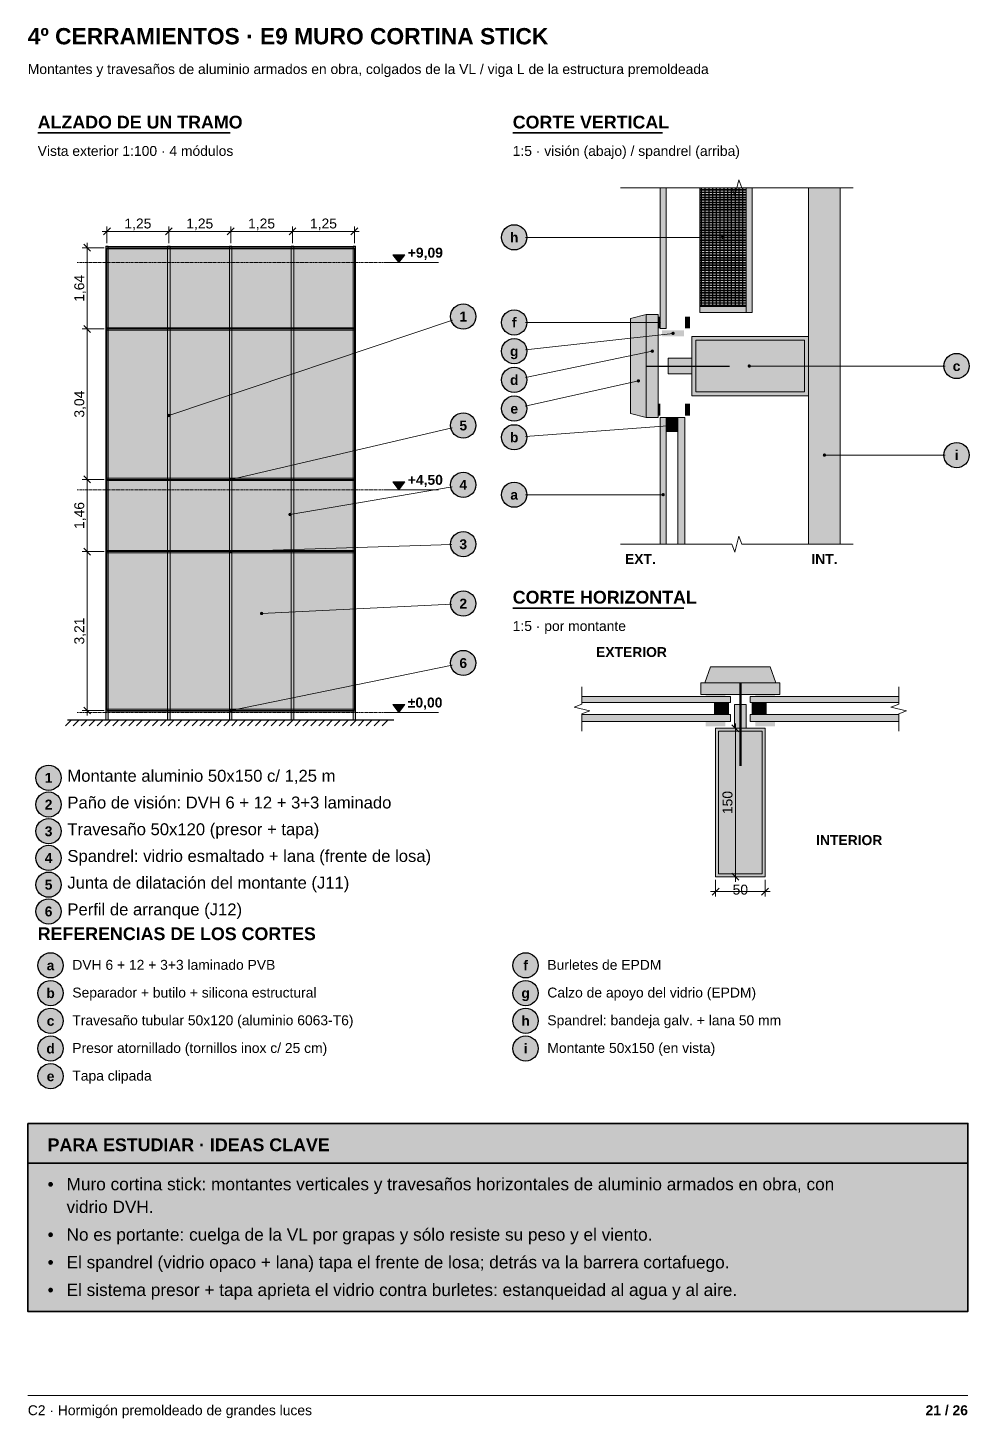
# Model space of a CAD drawing. Header units: millimetres. Extents: x 10 to 6200, y 4 to 286.
# Drawn here: x 4810 to 5000.3, y 4.4 to 285.3 of the extents above; entities that cross this region are included whole.
import ezdxf
from ezdxf.enums import TextEntityAlignment as Align

# ---------------------------------------------------------------- set-up
doc = ezdxf.new("R2010")
doc.units = ezdxf.units.MM
doc.linetypes.add('DASHED', pattern=[1.524, 1.27, -0.254])
for name, color, linetype in [('CONTORNOS', 7, 'Continuous'), ('CONTORNOS-RAYADO', 8, 'Continuous'), ('CONTORNOS-RELLENO', 9, 'Continuous'), ('COTAS', 7, 'Continuous'), ('COTAS-RELLENO', 9, 'Continuous'), ('ESTUDIO', 7, 'Continuous'), ('ESTUDIO-RELLENO', 9, 'Continuous'), ('LINEAS', 7, 'Continuous'), ('MARCO', 7, 'Continuous'), ('REFERENCIAS', 7, 'Continuous'), ('REFERENCIAS-RELLENO', 9, 'Continuous'), ('TEXTOS', 7, 'Continuous')]:
    doc.layers.add(name, color=color, linetype=linetype)
doc.styles.add('ARIAL', font='arial.ttf')
doc.styles.add('ARIAL-NEGRITA', font='arialbd.ttf')

msp = doc.modelspace()

# ---------------------------------------------------------------- hatches: boundary and pattern name
at = {"layer": 'CONTORNOS-RAYADO'}
h = msp.add_hatch(dxfattribs=at)
h.set_pattern_fill('INSUL', color=8, scale=0.08, angle=90)
h.paths.add_polyline_path([(4945.8, 229), (4955.2, 229), (4955.2, 253), (4945.8, 253)])
at = {"layer": 'CONTORNOS-RELLENO', "true_color": 0x6f8796}
h = msp.add_hatch(color=252, dxfattribs=at)
h.dxf.hatch_style = 1
h.paths.add_polyline_path([(4937.8, 224.6), (4939, 224.6), (4939, 253), (4937.8, 253)])
at = {"layer": 'CONTORNOS-RELLENO', "true_color": 0xfbe2a8}
h = msp.add_hatch(color=41, dxfattribs=at)
h.dxf.hatch_style = 1
h.paths.add_polyline_path([(4945.8, 229), (4955.2, 229), (4955.2, 253), (4945.8, 253)])
at = {"layer": 'CONTORNOS-RELLENO', "true_color": 0x888888}
h = msp.add_hatch(color=252, dxfattribs=at)
h.dxf.hatch_style = 1
h.paths.add_polyline_path([(4955.2, 227.8), (4956.4, 227.8), (4956.4, 253), (4955.2, 253)])
at = {"layer": 'CONTORNOS-RELLENO', "true_color": 0xe3e7ea}
h = msp.add_hatch(color=254, dxfattribs=at)
h.dxf.hatch_style = 1
h.paths.add_polyline_path([(4967.8, 181), (4974.2, 181), (4974.2, 253), (4967.8, 253)])
at = {"layer": 'CONTORNOS-RELLENO', "true_color": 0x9aa3ab}
h = msp.add_hatch(color=253, dxfattribs=at)
h.dxf.hatch_style = 1
h.paths.add_polyline_path([(4825.75, 145.5), (4826.25, 145.5), (4826.25, 241.2), (4825.75, 241.2)])
h = msp.add_hatch(color=253, dxfattribs=at)
h.dxf.hatch_style = 1
h.paths.add_polyline_path([(4825.75, 240.65), (4876.25, 240.65), (4876.25, 241.15), (4825.75, 241.15)])
at = {"layer": 'CONTORNOS-RELLENO', "true_color": 0x6f8796}
h = msp.add_hatch(color=252, dxfattribs=at)
h.dxf.hatch_style = 1
h.paths.add_polyline_path([(4826, 224.5), (4876, 224.5), (4876, 240.9), (4826, 240.9)])
at = {"layer": 'CONTORNOS-RELLENO', "true_color": 0x9aa3ab}
h = msp.add_hatch(color=253, dxfattribs=at)
h.dxf.hatch_style = 1
h.paths.add_polyline_path([(4838.25, 145.5), (4838.75, 145.5), (4838.75, 241.2), (4838.25, 241.2)])
h = msp.add_hatch(color=253, dxfattribs=at)
h.dxf.hatch_style = 1
h.paths.add_polyline_path([(4850.75, 145.5), (4851.25, 145.5), (4851.25, 241.2), (4850.75, 241.2)])
h = msp.add_hatch(color=253, dxfattribs=at)
h.dxf.hatch_style = 1
h.paths.add_polyline_path([(4863.25, 145.5), (4863.75, 145.5), (4863.75, 241.2), (4863.25, 241.2)])
h = msp.add_hatch(color=253, dxfattribs=at)
h.dxf.hatch_style = 1
h.paths.add_polyline_path([(4875.75, 145.5), (4876.25, 145.5), (4876.25, 241.2), (4875.75, 241.2)])
at = {"layer": 'CONTORNOS-RELLENO', "true_color": 0x888888}
h = msp.add_hatch(color=252, dxfattribs=at)
h.dxf.hatch_style = 1
h.paths.add_polyline_path([(4945.8, 227.8), (4955.2, 227.8), (4955.2, 229), (4945.8, 229)])
at = {"layer": 'CONTORNOS-RELLENO', "true_color": 0xb9c0c6}
h = msp.add_hatch(color=9, dxfattribs=at)
h.dxf.hatch_style = 1
h.paths.add_polyline_path([(4931.8, 207.4), (4935, 206.6), (4935, 227.4), (4931.8, 226.6)])
at = {"layer": 'CONTORNOS-RELLENO', "true_color": 0x9aa3ab}
h = msp.add_hatch(color=253, dxfattribs=at)
h.dxf.hatch_style = 1
h.paths.add_polyline_path([(4935, 206.6), (4937.4, 206.6), (4937.4, 227.4), (4935, 227.4)])
at = {"layer": 'CONTORNOS-RELLENO', "true_color": 0x111111}
h = msp.add_hatch(color=250, dxfattribs=at)
h.dxf.hatch_style = 1
h.paths.add_polyline_path([(4937.4, 224.6), (4937.8, 224.6), (4937.8, 227), (4937.4, 227)])
h = msp.add_hatch(color=250, dxfattribs=at)
h.dxf.hatch_style = 1
h.paths.add_polyline_path([(4942.8, 224.6), (4943.8, 224.6), (4943.8, 227), (4942.8, 227)])
at = {"layer": 'CONTORNOS-RELLENO', "true_color": 0x9aa3ab}
h = msp.add_hatch(color=253, dxfattribs=at)
h.dxf.hatch_style = 1
h.paths.add_polyline_path([(4825.75, 224.25), (4876.25, 224.25), (4876.25, 224.75), (4825.75, 224.75)])
at = {"layer": 'CONTORNOS-RELLENO', "true_color": 0xbfe3f0}
h = msp.add_hatch(color=254, dxfattribs=at)
h.dxf.hatch_style = 1
h.paths.add_polyline_path([(4826, 194.1), (4876, 194.1), (4876, 224.5), (4826, 224.5)])
at = {"layer": 'CONTORNOS-RELLENO', "true_color": 0x333333}
h = msp.add_hatch(color=250, dxfattribs=at)
h.dxf.hatch_style = 1
h.paths.add_polyline_path([(4938.2, 223), (4942.6, 223), (4942.6, 224.2), (4938.2, 224.2)])
at = {"layer": 'CONTORNOS-RELLENO', "true_color": 0x9aa3ab}
h = msp.add_hatch(color=253, dxfattribs=at)
h.dxf.hatch_style = 1
h.paths.add_polyline_path([(4944.2, 211), (4967.8, 211), (4967.8, 223), (4944.2, 223)])
h = msp.add_hatch(color=253, dxfattribs=at)
h.dxf.hatch_style = 1
h.paths.add_polyline_path([(4939.4, 215.4), (4944.2, 215.4), (4944.2, 218.6), (4939.4, 218.6)])
at = {"layer": 'CONTORNOS-RELLENO', "true_color": 0x111111}
h = msp.add_hatch(color=250, dxfattribs=at)
h.dxf.hatch_style = 1
h.paths.add_polyline_path([(4937.4, 207), (4937.8, 207), (4937.8, 209.4), (4937.4, 209.4)])
h = msp.add_hatch(color=250, dxfattribs=at)
h.dxf.hatch_style = 1
h.paths.add_polyline_path([(4942.8, 207), (4943.8, 207), (4943.8, 209.4), (4942.8, 209.4)])
at = {"layer": 'CONTORNOS-RELLENO', "true_color": 0xbfe3f0}
h = msp.add_hatch(color=254, dxfattribs=at)
h.dxf.hatch_style = 1
h.paths.add_polyline_path([(4937.8, 181), (4939, 181), (4939, 206.6), (4937.8, 206.6)])
at = {"layer": 'CONTORNOS-RELLENO', "true_color": 0x9aa3ab}
h = msp.add_hatch(color=253, dxfattribs=at)
h.dxf.hatch_style = 1
h.paths.add_polyline_path([(4939, 203.8), (4941.4, 203.8), (4941.4, 206.6), (4939, 206.6)])
at = {"layer": 'CONTORNOS-RELLENO', "true_color": 0x111111}
h = msp.add_hatch(color=250, dxfattribs=at)
h.dxf.hatch_style = 1
h.paths.add_polyline_path([(4939, 205.8), (4941.4, 205.8), (4941.4, 206.6), (4939, 206.6)])
at = {"layer": 'CONTORNOS-RELLENO', "true_color": 0xbfe3f0}
h = msp.add_hatch(color=254, dxfattribs=at)
h.dxf.hatch_style = 1
h.paths.add_polyline_path([(4941.4, 181), (4942.8, 181), (4942.8, 206.6), (4941.4, 206.6)])
at = {"layer": 'CONTORNOS-RELLENO', "true_color": 0x9aa3ab}
h = msp.add_hatch(color=253, dxfattribs=at)
h.dxf.hatch_style = 1
h.paths.add_polyline_path([(4825.75, 193.85), (4876.25, 193.85), (4876.25, 194.35), (4825.75, 194.35)])
at = {"layer": 'CONTORNOS-RELLENO', "true_color": 0x6f8796}
h = msp.add_hatch(color=252, dxfattribs=at)
h.dxf.hatch_style = 1
h.paths.add_polyline_path([(4826, 179.5), (4876, 179.5), (4876, 194.1), (4826, 194.1)])
at = {"layer": 'CONTORNOS-RELLENO', "true_color": 0x9aa3ab}
h = msp.add_hatch(color=253, dxfattribs=at)
h.dxf.hatch_style = 1
h.paths.add_polyline_path([(4825.75, 179.25), (4876.25, 179.25), (4876.25, 179.75), (4825.75, 179.75)])
at = {"layer": 'CONTORNOS-RELLENO', "true_color": 0xbfe3f0}
h = msp.add_hatch(color=254, dxfattribs=at)
h.dxf.hatch_style = 1
h.paths.add_polyline_path([(4826, 147.4), (4876, 147.4), (4876, 179.5), (4826, 179.5)])
at = {"layer": 'CONTORNOS-RELLENO', "true_color": 0xb9c0c6}
h = msp.add_hatch(color=9, dxfattribs=at)
h.dxf.hatch_style = 1
h.paths.add_polyline_path([(4946.8, 153), (4961.2, 153), (4960, 156.2), (4948, 156.2)])
at = {"layer": 'CONTORNOS-RELLENO', "true_color": 0x9aa3ab}
h = msp.add_hatch(color=253, dxfattribs=at)
h.dxf.hatch_style = 1
h.paths.add_polyline_path([(4946, 153), (4962, 153), (4962, 150.6), (4946, 150.6)])
at = {"layer": 'CONTORNOS-RELLENO', "true_color": 0xbfe3f0}
h = msp.add_hatch(color=254, dxfattribs=at)
h.dxf.hatch_style = 1
h.paths.add_polyline_path([(4922, 150.2), (4952, 150.2), (4952, 149), (4922, 149)])
at = {"layer": 'CONTORNOS-RELLENO', "true_color": 0x111111}
h = msp.add_hatch(color=250, dxfattribs=at)
h.dxf.hatch_style = 1
h.paths.add_polyline_path([(4947, 150.6), (4951, 150.6), (4951, 150.2), (4947, 150.2)])
at = {"layer": 'CONTORNOS-RELLENO', "true_color": 0x9aa3ab}
h = msp.add_hatch(color=253, dxfattribs=at)
h.dxf.hatch_style = 1
h.paths.add_polyline_path([(4948.8, 149), (4951.6, 149), (4951.6, 146.6), (4948.8, 146.6)])
at = {"layer": 'CONTORNOS-RELLENO', "true_color": 0xbfe3f0}
h = msp.add_hatch(color=254, dxfattribs=at)
h.dxf.hatch_style = 1
h.paths.add_polyline_path([(4956, 150.2), (4986, 150.2), (4986, 149), (4956, 149)])
at = {"layer": 'CONTORNOS-RELLENO', "true_color": 0x9aa3ab}
h = msp.add_hatch(color=253, dxfattribs=at)
h.dxf.hatch_style = 1
h.paths.add_polyline_path([(4956.4, 149), (4959.2, 149), (4959.2, 146.6), (4956.4, 146.6)])
at = {"layer": 'CONTORNOS-RELLENO', "true_color": 0x111111}
h = msp.add_hatch(color=250, dxfattribs=at)
h.dxf.hatch_style = 1
h.paths.add_polyline_path([(4957, 150.6), (4961, 150.6), (4961, 150.2), (4957, 150.2)])
at = {"layer": 'CONTORNOS-RELLENO', "true_color": 0x9aa3ab}
h = msp.add_hatch(color=253, dxfattribs=at)
h.dxf.hatch_style = 1
h.paths.add_polyline_path([(4825.75, 147.15), (4876.25, 147.15), (4876.25, 147.65), (4825.75, 147.65)])
at = {"layer": 'CONTORNOS-RELLENO', "true_color": 0xbfe3f0}
h = msp.add_hatch(color=254, dxfattribs=at)
h.dxf.hatch_style = 1
h.paths.add_polyline_path([(4922, 146.6), (4952, 146.6), (4952, 145.2), (4922, 145.2)])
at = {"layer": 'CONTORNOS-RELLENO', "true_color": 0x9aa3ab}
h = msp.add_hatch(color=253, dxfattribs=at)
h.dxf.hatch_style = 1
h.paths.add_polyline_path([(4952.8, 148.6), (4955.2, 148.6), (4955.2, 143.8), (4952.8, 143.8)])
at = {"layer": 'CONTORNOS-RELLENO', "true_color": 0xbfe3f0}
h = msp.add_hatch(color=254, dxfattribs=at)
h.dxf.hatch_style = 1
h.paths.add_polyline_path([(4956, 146.6), (4986, 146.6), (4986, 145.2), (4956, 145.2)])
at = {"layer": 'CONTORNOS-RELLENO', "true_color": 0x111111}
h = msp.add_hatch(color=250, dxfattribs=at)
h.dxf.hatch_style = 1
h.paths.add_polyline_path([(4947, 145.2), (4951, 145.2), (4951, 144.2), (4947, 144.2)])
at = {"layer": 'CONTORNOS-RELLENO', "true_color": 0x9aa3ab}
h = msp.add_hatch(color=253, dxfattribs=at)
h.dxf.hatch_style = 1
h.paths.add_polyline_path([(4949, 143.8), (4959, 143.8), (4959, 113.8), (4949, 113.8)])
at = {"layer": 'CONTORNOS-RELLENO', "true_color": 0x111111}
h = msp.add_hatch(color=250, dxfattribs=at)
h.dxf.hatch_style = 1
h.paths.add_polyline_path([(4957, 145.2), (4961, 145.2), (4961, 144.2), (4957, 144.2)])
at = {"layer": 'COTAS-RELLENO', "true_color": 0x000000}
h = msp.add_hatch(color=18, dxfattribs=at)
h.dxf.hatch_style = 1
h.paths.add_polyline_path([(4883.8, 239.5), (4886.2, 239.5), (4885, 237.9)])
h = msp.add_hatch(color=18, dxfattribs=at)
h.dxf.hatch_style = 1
h.paths.add_polyline_path([(4883.8, 193.6), (4886.2, 193.6), (4885, 192)])
h = msp.add_hatch(color=18, dxfattribs=at)
h.dxf.hatch_style = 1
h.paths.add_polyline_path([(4883.8, 148.6), (4886.2, 148.6), (4885, 147)])
at = {"layer": 'ESTUDIO-RELLENO', "true_color": 0xfff8dc}
h = msp.add_hatch(color=7, dxfattribs=at)
h.dxf.hatch_style = 1
h.paths.add_polyline_path([(4810, 63.95), (5000, 63.95), (5000, 25.98), (4810, 25.98)])
at = {"layer": 'ESTUDIO-RELLENO', "true_color": 0xf3d77a}
h = msp.add_hatch(color=41, dxfattribs=at)
h.dxf.hatch_style = 1
h.paths.add_polyline_path([(4810, 63.95), (5000, 63.95), (5000, 55.95), (4810, 55.95)])
at = {"layer": 'REFERENCIAS-RELLENO', "true_color": 0xffffff}
h = msp.add_hatch(color=7, dxfattribs=at)
h.dxf.hatch_style = 1
edge = h.paths.add_edge_path()
edge.add_arc((4908.3, 243), 2.55, 0, 360)
at = {"layer": 'REFERENCIAS-RELLENO', "true_color": 0x000000}
h = msp.add_hatch(color=18, dxfattribs=at)
h.dxf.hatch_style = 1
edge = h.paths.add_edge_path()
edge.add_arc((4950.4, 243), 0.35, 0, 360)
at = {"layer": 'REFERENCIAS-RELLENO', "true_color": 0xffffff}
h = msp.add_hatch(color=7, dxfattribs=at)
h.dxf.hatch_style = 1
edge = h.paths.add_edge_path()
edge.add_arc((4898, 227), 2.55, 0, 360)
h = msp.add_hatch(color=7, dxfattribs=at)
h.dxf.hatch_style = 1
edge = h.paths.add_edge_path()
edge.add_arc((4908.3, 225.8), 2.55, 0, 360)
at = {"layer": 'REFERENCIAS-RELLENO', "true_color": 0x000000}
h = msp.add_hatch(color=18, dxfattribs=at)
h.dxf.hatch_style = 1
edge = h.paths.add_edge_path()
edge.add_arc((4937.6, 225.8), 0.35, 0, 360)
at = {"layer": 'REFERENCIAS-RELLENO', "true_color": 0xffffff}
h = msp.add_hatch(color=7, dxfattribs=at)
h.dxf.hatch_style = 1
edge = h.paths.add_edge_path()
edge.add_arc((4908.3, 220), 2.55, 0, 360)
at = {"layer": 'REFERENCIAS-RELLENO', "true_color": 0x000000}
h = msp.add_hatch(color=18, dxfattribs=at)
h.dxf.hatch_style = 1
edge = h.paths.add_edge_path()
edge.add_arc((4940.4, 223.6), 0.35, 0, 360)
h = msp.add_hatch(color=18, dxfattribs=at)
h.dxf.hatch_style = 1
edge = h.paths.add_edge_path()
edge.add_arc((4936.2, 220), 0.35, 0, 360)
at = {"layer": 'REFERENCIAS-RELLENO', "true_color": 0xffffff}
h = msp.add_hatch(color=7, dxfattribs=at)
h.dxf.hatch_style = 1
edge = h.paths.add_edge_path()
edge.add_arc((4997.7, 217), 2.55, 0, 360)
h = msp.add_hatch(color=7, dxfattribs=at)
h.dxf.hatch_style = 1
edge = h.paths.add_edge_path()
edge.add_arc((4908.3, 214.2), 2.55, 0, 360)
at = {"layer": 'REFERENCIAS-RELLENO', "true_color": 0x000000}
h = msp.add_hatch(color=18, dxfattribs=at)
h.dxf.hatch_style = 1
edge = h.paths.add_edge_path()
edge.add_arc((4955.8, 217), 0.35, 0, 360)
h = msp.add_hatch(color=18, dxfattribs=at)
h.dxf.hatch_style = 1
edge = h.paths.add_edge_path()
edge.add_arc((4933.4, 214), 0.35, 0, 360)
at = {"layer": 'REFERENCIAS-RELLENO', "true_color": 0xffffff}
h = msp.add_hatch(color=7, dxfattribs=at)
h.dxf.hatch_style = 1
edge = h.paths.add_edge_path()
edge.add_arc((4908.3, 208.4), 2.55, 0, 360)
at = {"layer": 'REFERENCIAS-RELLENO', "true_color": 0x000000}
h = msp.add_hatch(color=18, dxfattribs=at)
h.dxf.hatch_style = 1
edge = h.paths.add_edge_path()
edge.add_arc((4838.5, 207), 0.35, 0, 360)
at = {"layer": 'REFERENCIAS-RELLENO', "true_color": 0xffffff}
h = msp.add_hatch(color=7, dxfattribs=at)
h.dxf.hatch_style = 1
edge = h.paths.add_edge_path()
edge.add_arc((4898, 205), 2.55, 0, 360)
h = msp.add_hatch(color=7, dxfattribs=at)
h.dxf.hatch_style = 1
edge = h.paths.add_edge_path()
edge.add_arc((4908.3, 202.6), 2.55, 0, 360)
at = {"layer": 'REFERENCIAS-RELLENO', "true_color": 0x000000}
h = msp.add_hatch(color=18, dxfattribs=at)
h.dxf.hatch_style = 1
edge = h.paths.add_edge_path()
edge.add_arc((4940.2, 205), 0.35, 0, 360)
at = {"layer": 'REFERENCIAS-RELLENO', "true_color": 0xffffff}
h = msp.add_hatch(color=7, dxfattribs=at)
h.dxf.hatch_style = 1
edge = h.paths.add_edge_path()
edge.add_arc((4997.7, 199), 2.55, 0, 360)
at = {"layer": 'REFERENCIAS-RELLENO', "true_color": 0x000000}
h = msp.add_hatch(color=18, dxfattribs=at)
h.dxf.hatch_style = 1
edge = h.paths.add_edge_path()
edge.add_arc((4971, 199), 0.35, 0, 360)
h = msp.add_hatch(color=18, dxfattribs=at)
h.dxf.hatch_style = 1
edge = h.paths.add_edge_path()
edge.add_arc((4851, 194.1), 0.35, 0, 360)
at = {"layer": 'REFERENCIAS-RELLENO', "true_color": 0xffffff}
h = msp.add_hatch(color=7, dxfattribs=at)
h.dxf.hatch_style = 1
edge = h.paths.add_edge_path()
edge.add_arc((4898, 193), 2.55, 0, 360)
h = msp.add_hatch(color=7, dxfattribs=at)
h.dxf.hatch_style = 1
edge = h.paths.add_edge_path()
edge.add_arc((4908.3, 191), 2.55, 0, 360)
at = {"layer": 'REFERENCIAS-RELLENO', "true_color": 0x000000}
h = msp.add_hatch(color=18, dxfattribs=at)
h.dxf.hatch_style = 1
edge = h.paths.add_edge_path()
edge.add_arc((4938.4, 191), 0.35, 0, 360)
h = msp.add_hatch(color=18, dxfattribs=at)
h.dxf.hatch_style = 1
edge = h.paths.add_edge_path()
edge.add_arc((4863, 187), 0.35, 0, 360)
at = {"layer": 'REFERENCIAS-RELLENO', "true_color": 0xffffff}
h = msp.add_hatch(color=7, dxfattribs=at)
h.dxf.hatch_style = 1
edge = h.paths.add_edge_path()
edge.add_arc((4898, 181), 2.55, 0, 360)
at = {"layer": 'REFERENCIAS-RELLENO', "true_color": 0x000000}
h = msp.add_hatch(color=18, dxfattribs=at)
h.dxf.hatch_style = 1
edge = h.paths.add_edge_path()
edge.add_arc((4851, 179.5), 0.35, 0, 360)
at = {"layer": 'REFERENCIAS-RELLENO', "true_color": 0xffffff}
h = msp.add_hatch(color=7, dxfattribs=at)
h.dxf.hatch_style = 1
edge = h.paths.add_edge_path()
edge.add_arc((4898, 169), 2.55, 0, 360)
at = {"layer": 'REFERENCIAS-RELLENO', "true_color": 0x000000}
h = msp.add_hatch(color=18, dxfattribs=at)
h.dxf.hatch_style = 1
edge = h.paths.add_edge_path()
edge.add_arc((4857.25, 167), 0.35, 0, 360)
at = {"layer": 'REFERENCIAS-RELLENO', "true_color": 0xffffff}
h = msp.add_hatch(color=7, dxfattribs=at)
h.dxf.hatch_style = 1
edge = h.paths.add_edge_path()
edge.add_arc((4898, 157), 2.55, 0, 360)
at = {"layer": 'REFERENCIAS-RELLENO', "true_color": 0x000000}
h = msp.add_hatch(color=18, dxfattribs=at)
h.dxf.hatch_style = 1
edge = h.paths.add_edge_path()
edge.add_arc((4851, 147.4), 0.35, 0, 360)
at = {"layer": 'REFERENCIAS-RELLENO', "true_color": 0xffffff}
h = msp.add_hatch(color=7, dxfattribs=at)
h.dxf.hatch_style = 1
edge = h.paths.add_edge_path()
edge.add_arc((4814.2, 133.8), 2.55, 0, 360)
h = msp.add_hatch(color=7, dxfattribs=at)
h.dxf.hatch_style = 1
edge = h.paths.add_edge_path()
edge.add_arc((4814.2, 128.4), 2.55, 0, 360)
h = msp.add_hatch(color=7, dxfattribs=at)
h.dxf.hatch_style = 1
edge = h.paths.add_edge_path()
edge.add_arc((4814.2, 123), 2.55, 0, 360)
h = msp.add_hatch(color=7, dxfattribs=at)
h.dxf.hatch_style = 1
edge = h.paths.add_edge_path()
edge.add_arc((4814.2, 117.6), 2.55, 0, 360)
h = msp.add_hatch(color=7, dxfattribs=at)
h.dxf.hatch_style = 1
edge = h.paths.add_edge_path()
edge.add_arc((4814.2, 112.2), 2.55, 0, 360)
h = msp.add_hatch(color=7, dxfattribs=at)
h.dxf.hatch_style = 1
edge = h.paths.add_edge_path()
edge.add_arc((4814.2, 106.8), 2.55, 0, 360)
h = msp.add_hatch(color=7, dxfattribs=at)
h.dxf.hatch_style = 1
edge = h.paths.add_edge_path()
edge.add_arc((4814.6, 95.9), 2.55, 0, 360)
h = msp.add_hatch(color=7, dxfattribs=at)
h.dxf.hatch_style = 1
edge = h.paths.add_edge_path()
edge.add_arc((4910.6, 95.9), 2.55, 0, 360)
h = msp.add_hatch(color=7, dxfattribs=at)
h.dxf.hatch_style = 1
edge = h.paths.add_edge_path()
edge.add_arc((4814.6, 90.3), 2.55, 0, 360)
h = msp.add_hatch(color=7, dxfattribs=at)
h.dxf.hatch_style = 1
edge = h.paths.add_edge_path()
edge.add_arc((4910.6, 90.3), 2.55, 0, 360)
h = msp.add_hatch(color=7, dxfattribs=at)
h.dxf.hatch_style = 1
edge = h.paths.add_edge_path()
edge.add_arc((4814.6, 84.7), 2.55, 0, 360)
h = msp.add_hatch(color=7, dxfattribs=at)
h.dxf.hatch_style = 1
edge = h.paths.add_edge_path()
edge.add_arc((4910.6, 84.7), 2.55, 0, 360)
h = msp.add_hatch(color=7, dxfattribs=at)
h.dxf.hatch_style = 1
edge = h.paths.add_edge_path()
edge.add_arc((4814.6, 79.1), 2.55, 0, 360)
h = msp.add_hatch(color=7, dxfattribs=at)
h.dxf.hatch_style = 1
edge = h.paths.add_edge_path()
edge.add_arc((4910.6, 79.1), 2.55, 0, 360)
h = msp.add_hatch(color=7, dxfattribs=at)
h.dxf.hatch_style = 1
edge = h.paths.add_edge_path()
edge.add_arc((4814.6, 73.5), 2.55, 0, 360)

# ---------------------------------------------------------------- linework, layer by layer
at = {"layer": 'CONTORNOS', "lineweight": 13}
for points in [[(4937.8, 224.6), (4939, 224.6), (4939, 253), (4937.8, 253)], [(4967.8, 181), (4974.2, 181), (4974.2, 253), (4967.8, 253)], [(4825.75, 145.5), (4826.25, 145.5), (4826.25, 241.2), (4825.75, 241.2)], [(4825.75, 240.65), (4876.25, 240.65), (4876.25, 241.15), (4825.75, 241.15)], [(4838.25, 145.5), (4838.75, 145.5), (4838.75, 241.2), (4838.25, 241.2)], [(4850.75, 145.5), (4851.25, 145.5), (4851.25, 241.2), (4850.75, 241.2)], [(4863.25, 145.5), (4863.75, 145.5), (4863.75, 241.2), (4863.25, 241.2)], [(4875.75, 145.5), (4876.25, 145.5), (4876.25, 241.2), (4875.75, 241.2)], [(4825.75, 224.25), (4876.25, 224.25), (4876.25, 224.75), (4825.75, 224.75)], [(4937.8, 181), (4939, 181), (4939, 206.6), (4937.8, 206.6)], [(4941.4, 181), (4942.8, 181), (4942.8, 206.6), (4941.4, 206.6)], [(4825.75, 193.85), (4876.25, 193.85), (4876.25, 194.35), (4825.75, 194.35)], [(4825.75, 179.25), (4876.25, 179.25), (4876.25, 179.75), (4825.75, 179.75)], [(4922, 150.2), (4952, 150.2), (4952, 149), (4922, 149)], [(4956, 150.2), (4986, 150.2), (4986, 149), (4956, 149)], [(4825.75, 147.15), (4876.25, 147.15), (4876.25, 147.65), (4825.75, 147.65)], [(4922, 146.6), (4952, 146.6), (4952, 145.2), (4922, 145.2)], [(4956, 146.6), (4986, 146.6), (4986, 145.2), (4956, 145.2)]]:
    msp.add_lwpolyline(points, close=True, dxfattribs=at)
at = {"layer": 'CONTORNOS', "lineweight": 9}
for points in [[(4945.8, 229), (4955.2, 229), (4955.2, 253), (4945.8, 253)], [(4955.2, 227.8), (4956.4, 227.8), (4956.4, 253), (4955.2, 253)], [(4826, 224.5), (4876, 224.5), (4876, 240.9), (4826, 240.9)], [(4945.8, 227.8), (4955.2, 227.8), (4955.2, 229), (4945.8, 229)], [(4931.8, 207.4), (4935, 206.6), (4935, 227.4), (4931.8, 226.6)], [(4935, 206.6), (4937.4, 206.6), (4937.4, 227.4), (4935, 227.4)], [(4826, 194.1), (4876, 194.1), (4876, 224.5), (4826, 224.5)], [(4945, 211.8), (4967, 211.8), (4967, 222.2), (4945, 222.2)], [(4939.4, 215.4), (4944.2, 215.4), (4944.2, 218.6), (4939.4, 218.6)], [(4939, 203.8), (4941.4, 203.8), (4941.4, 206.6), (4939, 206.6)], [(4826, 179.5), (4876, 179.5), (4876, 194.1), (4826, 194.1)], [(4826, 147.4), (4876, 147.4), (4876, 179.5), (4826, 179.5)], [(4946.8, 153), (4961.2, 153), (4960, 156.2), (4948, 156.2)], [(4946, 153), (4962, 153), (4962, 150.6), (4946, 150.6)], [(4948.8, 149), (4951.6, 149), (4951.6, 146.6), (4948.8, 146.6)], [(4956.4, 149), (4959.2, 149), (4959.2, 146.6), (4956.4, 146.6)], [(4952.8, 148.6), (4955.2, 148.6), (4955.2, 143.8), (4952.8, 143.8)], [(4949.6, 143.2), (4958.4, 143.2), (4958.4, 114.4), (4949.6, 114.4)]]:
    msp.add_lwpolyline(points, close=True, dxfattribs=at)
at = {"layer": 'CONTORNOS', "lineweight": 18}
for points in [[(4944.2, 211), (4967.8, 211), (4967.8, 223), (4944.2, 223)], [(4949, 143.8), (4959, 143.8), (4959, 113.8), (4949, 113.8)]]:
    msp.add_lwpolyline(points, close=True, dxfattribs=at)
at = {"layer": 'COTAS', "lineweight": 35}
for points in [[(4825.3, 243.5), (4826.7, 244.9)], [(4837.8, 243.5), (4839.2, 244.9)], [(4837.8, 243.5), (4839.2, 244.9)], [(4850.3, 243.5), (4851.7, 244.9)], [(4850.3, 243.5), (4851.7, 244.9)], [(4862.8, 243.5), (4864.2, 244.9)], [(4862.8, 243.5), (4864.2, 244.9)], [(4875.3, 243.5), (4876.7, 244.9)], [(4822.7, 240.2), (4821.3, 241.6)], [(4822.7, 223.8), (4821.3, 225.2)], [(4822.7, 223.8), (4821.3, 225.2)], [(4822.7, 193.4), (4821.3, 194.8)], [(4822.7, 193.4), (4821.3, 194.8)], [(4822.7, 178.8), (4821.3, 180.2)], [(4822.7, 178.8), (4821.3, 180.2)], [(4822.7, 146.7), (4821.3, 148.1)], [(4952.3, 144.5), (4953.7, 143.1)], [(4952.3, 114.5), (4953.7, 113.1)], [(4948.3, 110.1), (4949.7, 111.5)], [(4958.3, 110.1), (4959.7, 111.5)]]:
    msp.add_lwpolyline(points, dxfattribs=at)
at = {"layer": 'COTAS', "lineweight": 9}
for points in [[(4826, 241.8), (4826, 245.2)], [(4838.5, 241.8), (4838.5, 245.2)], [(4838.5, 241.8), (4838.5, 245.2)], [(4851, 241.8), (4851, 245.2)], [(4851, 241.8), (4851, 245.2)], [(4863.5, 241.8), (4863.5, 245.2)], [(4863.5, 241.8), (4863.5, 245.2)], [(4876, 241.8), (4876, 245.2)], [(4825.4, 240.9), (4821, 240.9)], [(4825.4, 224.5), (4821, 224.5)], [(4825.4, 224.5), (4821, 224.5)], [(4825.4, 194.1), (4821, 194.1)], [(4825.4, 194.1), (4821, 194.1)], [(4825.4, 179.5), (4821, 179.5)], [(4825.4, 179.5), (4821, 179.5)], [(4825.4, 147.4), (4821, 147.4)], [(4958.4, 143.8), (4952, 143.8)], [(4949, 113.2), (4949, 109.8)], [(4958.4, 113.8), (4952, 113.8)], [(4959, 113.2), (4959, 109.8)]]:
    msp.add_lwpolyline(points, dxfattribs=at)
at = {"layer": 'COTAS', "lineweight": 13}
for points in [[(4822, 223.5), (4822, 241.9)], [(4825, 244.2), (4839.5, 244.2)], [(4837.5, 244.2), (4852, 244.2)], [(4850, 244.2), (4864.5, 244.2)], [(4862.5, 244.2), (4877, 244.2)], [(4882, 237.9), (4893, 237.9)], [(4822, 193.1), (4822, 225.5)], [(4822, 178.5), (4822, 195.1)], [(4882, 192), (4893, 192)], [(4822, 146.4), (4822, 180.5)], [(4882, 147), (4893, 147)], [(4953, 144.8), (4953, 112.8)], [(4948, 110.8), (4960, 110.8)]]:
    msp.add_lwpolyline(points, dxfattribs=at)
at = {"layer": 'COTAS', "lineweight": 9}
for points in [[(4883.8, 239.5), (4886.2, 239.5), (4885, 237.9)], [(4883.8, 193.6), (4886.2, 193.6), (4885, 192)], [(4883.8, 148.6), (4886.2, 148.6), (4885, 147)]]:
    msp.add_lwpolyline(points, close=True, dxfattribs=at)
at = {"layer": 'ESTUDIO', "color": 42, "lineweight": 35, "true_color": 0xc9a227}
for points in [[(4810, 63.95), (5000, 63.95), (5000, 25.98), (4810, 25.98)], [(4810, 63.95), (5000, 63.95), (5000, 55.95), (4810, 55.95)]]:
    msp.add_lwpolyline(points, close=True, dxfattribs=at)
at = {"layer": 'LINEAS', "lineweight": 35}
for points in [[(4812, 264.1), (4850.88, 264.1)], [(4908, 264.1), (4938.24, 264.1)], [(4908, 168.1), (4942.56, 168.1)]]:
    msp.add_lwpolyline(points, dxfattribs=at)
at = {"layer": 'LINEAS', "lineweight": 13}
for points in [[(4929.8, 253), (4952.3, 253), (4952.9, 251.4), (4953.7, 254.6), (4954.3, 253), (4976.8, 253)], [(4929.8, 181), (4952.3, 181), (4952.9, 179.4), (4953.7, 182.6), (4954.3, 181), (4976.8, 181)], [(4922, 152.2), (4922, 148.7), (4920.4, 148.1), (4923.6, 147.3), (4922, 146.7), (4922, 143.2)], [(4986, 152.2), (4986, 148.7), (4984.4, 148.1), (4987.6, 147.3), (4986, 146.7), (4986, 143.2)]]:
    msp.add_lwpolyline(points, dxfattribs=at)
at = {"layer": 'LINEAS', "color": 251, "linetype": 'DASHED', "lineweight": 13, "ltscale": 0.15, "true_color": 0x666666}
for points in [[(4820, 237.9), (4882, 237.9)], [(4820, 192), (4882, 192)], [(4820, 147), (4882, 147)]]:
    msp.add_lwpolyline(points, dxfattribs=at)
at = {"layer": 'LINEAS', "lineweight": 25}
for points in [[(4935, 217), (4951.8, 217)], [(4818, 145.5), (4884, 145.5)]]:
    msp.add_lwpolyline(points, dxfattribs=at)
at = {"layer": 'LINEAS', "lineweight": 50}
msp.add_lwpolyline([(4954, 153), (4954, 136.2)], dxfattribs=at)
at = {"layer": 'LINEAS', "lineweight": 9}
for points in [[(4818.8, 145.5), (4817.6, 144.3)], [(4820.4, 145.5), (4819.2, 144.3)], [(4822, 145.5), (4820.8, 144.3)], [(4823.6, 145.5), (4822.4, 144.3)], [(4825.2, 145.5), (4824, 144.3)], [(4826.8, 145.5), (4825.6, 144.3)], [(4828.4, 145.5), (4827.2, 144.3)], [(4830, 145.5), (4828.8, 144.3)], [(4831.6, 145.5), (4830.4, 144.3)], [(4833.2, 145.5), (4832, 144.3)], [(4834.8, 145.5), (4833.6, 144.3)], [(4836.4, 145.5), (4835.2, 144.3)], [(4838, 145.5), (4836.8, 144.3)], [(4839.6, 145.5), (4838.4, 144.3)], [(4841.2, 145.5), (4840, 144.3)], [(4842.8, 145.5), (4841.6, 144.3)], [(4844.4, 145.5), (4843.2, 144.3)], [(4846, 145.5), (4844.8, 144.3)], [(4847.6, 145.5), (4846.4, 144.3)], [(4849.2, 145.5), (4848, 144.3)], [(4850.8, 145.5), (4849.6, 144.3)], [(4852.4, 145.5), (4851.2, 144.3)], [(4854, 145.5), (4852.8, 144.3)], [(4855.6, 145.5), (4854.4, 144.3)], [(4857.2, 145.5), (4856, 144.3)], [(4858.8, 145.5), (4857.6, 144.3)], [(4860.4, 145.5), (4859.2, 144.3)], [(4862, 145.5), (4860.8, 144.3)], [(4863.6, 145.5), (4862.4, 144.3)], [(4865.2, 145.5), (4864, 144.3)], [(4866.8, 145.5), (4865.6, 144.3)], [(4868.4, 145.5), (4867.2, 144.3)], [(4870, 145.5), (4868.8, 144.3)], [(4871.6, 145.5), (4870.4, 144.3)], [(4873.2, 145.5), (4872, 144.3)], [(4874.8, 145.5), (4873.6, 144.3)], [(4876.4, 145.5), (4875.2, 144.3)], [(4878, 145.5), (4876.8, 144.3)], [(4879.6, 145.5), (4878.4, 144.3)], [(4881.2, 145.5), (4880, 144.3)], [(4882.8, 145.5), (4881.6, 144.3)]]:
    msp.add_lwpolyline(points, dxfattribs=at)
at = {"layer": 'MARCO', "color": 253, "lineweight": 13, "true_color": 0x999999}
msp.add_lwpolyline([(4810, 9), (5000, 9)], dxfattribs=at)
at = {"layer": 'REFERENCIAS', "lineweight": 13}
for points in [[(4950.4, 243), (4910.6, 243)], [(4838.5, 207), (4895.82, 226.27)], [(4937.6, 225.8), (4910.6, 225.8)], [(4940.4, 223.6), (4910.59, 220.26)], [(4936.2, 220), (4910.55, 214.67)], [(4955.8, 217), (4995.4, 217)], [(4933.4, 214), (4910.54, 208.9)], [(4851, 194.1), (4895.76, 204.48)], [(4940.2, 205), (4910.59, 202.77)], [(4971, 199), (4995.4, 199)], [(4863, 187), (4895.73, 192.61)], [(4938.4, 191), (4910.6, 191)], [(4851, 179.5), (4895.7, 180.93)], [(4857.25, 167), (4895.7, 168.89)], [(4851, 147.4), (4895.75, 156.54)]]:
    msp.add_lwpolyline(points, dxfattribs=at)
at = {"layer": 'REFERENCIAS', "lineweight": 25}
for centre in [(4908.3, 243), (4898, 227), (4908.3, 225.8), (4908.3, 220), (4997.7, 217), (4908.3, 214.2), (4908.3, 208.4), (4898, 205), (4908.3, 202.6), (4997.7, 199), (4898, 193), (4908.3, 191), (4898, 181), (4898, 169), (4898, 157), (4814.2, 133.8), (4814.2, 128.4), (4814.2, 123), (4814.2, 117.6), (4814.2, 112.2), (4814.2, 106.8), (4814.6, 95.9), (4910.6, 95.9), (4814.6, 90.3), (4910.6, 90.3), (4814.6, 84.7), (4910.6, 84.7), (4814.6, 79.1), (4910.6, 79.1), (4814.6, 73.5)]:
    msp.add_circle(centre, 2.55, dxfattribs=at)

# ---------------------------------------------------------------- texts
at = {"layer": 'COTAS', "style": 'ARIAL'}
for s, p in [('1,25', (4832.25, 244.8)), ('1,25', (4844.75, 244.8)), ('1,25', (4857.25, 244.8)), ('1,25', (4869.75, 244.8)), ('50', (4954, 110.2))]:
    msp.add_text(s, height=2.005, dxfattribs=at).set_placement(p, align=Align.CENTER)
at = {"layer": 'COTAS', "style": 'ARIAL-NEGRITA'}
for s, p in [('+9,09', (4886.8, 238.9)), ('+4,50', (4886.8, 193)), ('±0,00', (4886.8, 148))]:
    msp.add_text(s, height=2.005, dxfattribs=at).set_placement(p)
at = {"layer": 'COTAS', "style": 'ARIAL'}
for s, p in [('1,64', (4821.4, 232.7)), ('3,04', (4821.4, 209.3)), ('1,46', (4821.4, 186.8)), ('3,21', (4821.4, 163.45)), ('150', (4952.4, 128.8))]:
    msp.add_text(s, height=2.005, rotation=90, dxfattribs=at).set_placement(p, align=Align.CENTER)
at = {"layer": 'ESTUDIO'}
for s, height, style, p in [('PARA ESTUDIAR · IDEAS CLAVE', 2.5776, 'ARIAL-NEGRITA', (4814, 58.35)), ('•', 2.49, 'ARIAL', (4814, 50.45)), ('Muro cortina stick: montantes verticales y travesaños horizontales de aluminio armados en obra, con', 2.4917, 'ARIAL', (4817.83, 50.45)), ('vidrio DVH.', 2.4917, 'ARIAL', (4817.83, 45.86)), ('No es portante: cuelga de la VL por grapas y sólo resiste su peso y el viento.', 2.4917, 'ARIAL', (4817.83, 40.26)), ('•', 2.49, 'ARIAL', (4814, 40.26)), ('El spandrel (vidrio opaco + lana) tapa el frente de losa; detrás va la barrera cortafuego.', 2.4917, 'ARIAL', (4817.83, 34.67)), ('•', 2.49, 'ARIAL', (4814, 34.67)), ('El sistema presor + tapa aprieta el vidrio contra burletes: estanqueidad al agua y al aire.', 2.4917, 'ARIAL', (4817.83, 29.08)), ('•', 2.49, 'ARIAL', (4814, 29.08))]:
    msp.add_text(s, height=height, dxfattribs=dict(at, style=style)).set_placement(p)
at = {"layer": 'MARCO', "color": 251, "true_color": 0x666666, "style": 'ARIAL'}
msp.add_text('C2 · Hormigón premoldeado de grandes luces', height=2.0048, dxfattribs=at).set_placement((4810, 5))
at = {"layer": 'MARCO', "color": 250, "true_color": 0x444444, "style": 'ARIAL-NEGRITA'}
msp.add_text('21 / 26', height=2.005, dxfattribs=at).set_placement((5000, 5), align=Align.RIGHT)
at = {"layer": 'REFERENCIAS', "style": 'ARIAL-NEGRITA'}
for s, p in [('h', (4908.3, 241.99)), ('1', (4898, 225.99)), ('f', (4908.3, 224.79)), ('g', (4908.3, 218.99)), ('c', (4997.7, 215.99)), ('d', (4908.3, 213.19)), ('e', (4908.3, 207.39)), ('5', (4898, 203.99)), ('b', (4908.3, 201.59)), ('i', (4997.7, 197.99)), ('4', (4898, 191.99)), ('a', (4908.3, 189.99)), ('3', (4898, 179.99)), ('2', (4898, 167.99)), ('6', (4898, 155.99)), ('1', (4814.2, 132.79)), ('2', (4814.2, 127.39)), ('3', (4814.2, 121.99)), ('4', (4814.2, 116.59)), ('5', (4814.2, 111.19)), ('6', (4814.2, 105.79)), ('a', (4814.6, 94.89)), ('f', (4910.6, 94.89)), ('b', (4814.6, 89.29)), ('g', (4910.6, 89.29)), ('c', (4814.6, 83.69)), ('h', (4910.6, 83.69)), ('d', (4814.6, 78.09)), ('i', (4910.6, 78.09)), ('e', (4814.6, 72.49))]:
    msp.add_text(s, height=2, dxfattribs=at).set_placement(p, align=Align.CENTER)
at = {"layer": 'TEXTOS'}
for s, height, style, p in [('4º CERRAMIENTOS · E9 MURO CORTINA STICK', 3.2936, 'ARIAL-NEGRITA', (4810, 282)), ('ALZADO DE UN TRAMO', 2.5776, 'ARIAL-NEGRITA', (4812, 265)), ('CORTE VERTICAL', 2.5776, 'ARIAL-NEGRITA', (4908, 265)), ('CORTE HORIZONTAL', 2.5776, 'ARIAL-NEGRITA', (4908, 169)), ('Montante aluminio 50x150 c/ 1,25 m', 2.4058, 'ARIAL', (4818, 133)), ('Paño de visión: DVH 6 + 12 + 3+3 laminado', 2.4058, 'ARIAL', (4818, 127.6)), ('Travesaño 50x120 (presor + tapa)', 2.4058, 'ARIAL', (4818, 122.2)), ('Spandrel: vidrio esmaltado + lana (frente de losa)', 2.4058, 'ARIAL', (4818, 116.8)), ('Junta de dilatación del montante (J11)', 2.4058, 'ARIAL', (4818, 111.4)), ('Perfil de arranque (J12)', 2.4058, 'ARIAL', (4818, 106)), ('REFERENCIAS DE LOS CORTES', 2.5776, 'ARIAL-NEGRITA', (4812, 101)), ('DVH 6 + 12 + 3+3 laminado PVB', 2.0048, 'ARIAL', (4819, 95)), ('Burletes de EPDM', 2.0048, 'ARIAL', (4915, 95)), ('Separador + butilo + silicona estructural', 2.0048, 'ARIAL', (4819, 89.4)), ('Calzo de apoyo del vidrio (EPDM)', 2.0048, 'ARIAL', (4915, 89.4)), ('Travesaño tubular 50x120 (aluminio 6063-T6)', 2.0048, 'ARIAL', (4819, 83.8)), ('Spandrel: bandeja galv. + lana 50 mm', 2.0048, 'ARIAL', (4915, 83.8)), ('Presor atornillado (tornillos inox c/ 25 cm)', 2.0048, 'ARIAL', (4819, 78.2)), ('Montante 50x150 (en vista)', 2.0048, 'ARIAL', (4915, 78.2)), ('Tapa clipada', 2.0048, 'ARIAL', (4819, 72.6))]:
    msp.add_text(s, height=height, dxfattribs=dict(at, style=style)).set_placement(p)
at = {"layer": 'TEXTOS', "color": 250, "true_color": 0x333333, "style": 'ARIAL'}
msp.add_text('Montantes y travesaños de aluminio armados en obra, colgados de la VL / viga L de la estructura premoldeada', height=2.0048, dxfattribs=at).set_placement((4810, 276))
at = {"layer": 'TEXTOS', "color": 250, "true_color": 0x222222, "style": 'ARIAL'}
for s, p in [('Vista exterior 1:100 · 4 módulos', (4812, 259.46)), ('1:5 · visión (abajo) / spandrel (arriba)', (4908, 259.46)), ('1:5 · por montante', (4908, 163.46))]:
    msp.add_text(s, height=2.0048, dxfattribs=at).set_placement(p)
at = {"layer": 'TEXTOS', "style": 'ARIAL-NEGRITA'}
for s, p in [('EXT.', (4933.8, 177)), ('INT.', (4971, 177)), ('EXTERIOR', (4932, 158.2)), ('INTERIOR', (4976, 120.2))]:
    msp.add_text(s, height=2.005, dxfattribs=at).set_placement(p, align=Align.CENTER)

doc.saveas('drawing.dxf')
